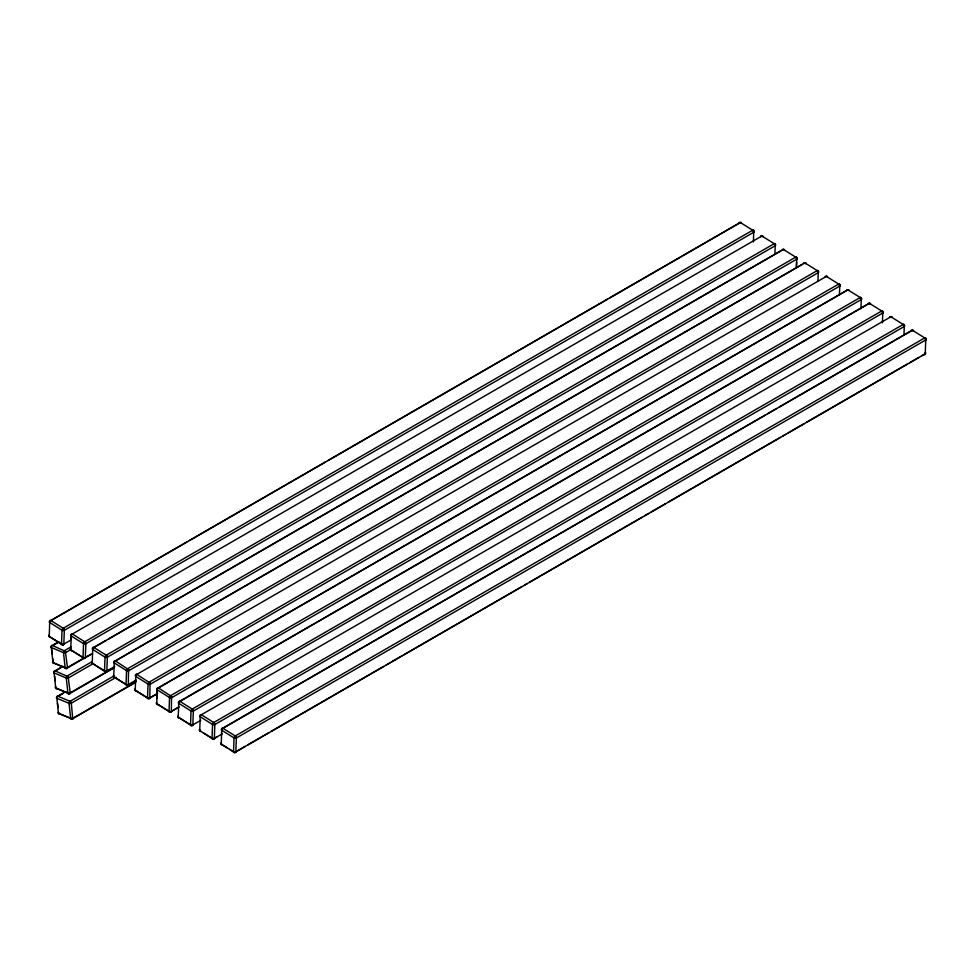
<?xml version="1.0" encoding="UTF-8"?>
<svg xmlns="http://www.w3.org/2000/svg" width="975" height="975" viewBox="0 0 975 975"><rect width="100%" height="100%" fill="white"/><g stroke="black" fill="none" stroke-linecap="round" stroke-linejoin="round"><path stroke-width="1.46" d="M49.225 635.042A1.633 0.975 2.1 0 0 49.225 636.431L61.51 644.122A1.633 0.902 -57.9 0 0 62.619 644.755L63.814 644.182L64.338 630.289A1.633 0.938 60 0 0 63.229 628.266L50.883 620.539L740.366 222.544L741.402 222.727A1.633 0.902 -57.9 0 0 740.366 222.544A1.633 0.938 60 0 0 739.172 223.117L609.899 297.753M774.906 254.048L775.259 245.712A1.633 0.938 60 0 0 774.162 243.689L84.727 641.782L72.455 634.03A1.633 0.902 -57.9 0 0 71.248 636.005L70.724 649.886A1.633 0.902 -57.9 0 0 71.662 650.605M92.235 661.964A1.633 0.975 2.1 0 0 92.235 663.353L104.52 671.044A1.633 0.902 -57.9 0 0 105.617 671.678L106.823 671.105L107.335 657.211A1.633 0.938 60 0 0 106.238 655.188L93.893 647.461L783.376 249.466L784.473 250.1A1.633 0.975 2.1 0 0 782.169 250.039A1.633 0.938 60 0 1 783.376 249.466A1.633 0.902 -57.9 0 1 784.473 250.1L784.436 250.027M882.412 322.749L882.765 313.036A1.633 0.938 60 0 0 881.668 311.013L192.233 709.093L179.961 701.354A1.633 0.938 60 0 0 178.754 701.927L178.23 717.21A1.633 0.902 -57.9 0 0 178.925 717.99M214.841 724.535A1.633 0.975 2.1 0 1 212.538 724.474L200.253 716.783A1.633 0.975 2.1 0 1 200.253 715.394L890.882 316.778L891.991 317.411A1.633 0.975 2.1 0 0 889.675 317.362A1.633 0.938 60 0 1 890.882 316.778L904.276 325.114A1.633 0.975 2.1 0 1 904.276 326.491L214.841 724.535A1.633 0.938 60 0 0 213.744 722.512L201.459 714.809A1.633 0.938 60 0 0 200.253 715.394L199.741 730.665L212.026 738.368A1.633 0.902 -57.9 0 0 213.123 739.001L214.329 738.416L214.841 724.535L213.744 722.512L903.167 324.468A1.633 0.938 60 0 1 904.276 326.491L903.959 334.827M220.837 743.133A1.633 0.975 2.1 0 0 221.24 744.132L233.525 751.822A1.633 0.902 -57.9 0 0 234.634 752.456L235.828 751.883L236.352 737.99A1.633 0.938 60 0 0 235.243 735.967L222.897 728.24L912.381 330.245L913.49 330.878A1.633 0.975 2.1 0 0 911.186 330.817A1.633 0.938 60 0 1 912.381 330.245A1.633 0.902 -57.9 0 1 913.49 330.878L913.49 330.878M53.393 662.525A1.633 0.938 60 0 0 54.259 663.293L66.458 668.448A1.633 1.06 -67.1 0 1 65.142 667.704L63.509 652.689A1.633 1.06 -67.1 0 1 64.508 650.618L71.102 646.803M65.752 691.58L57.781 696.138L70.029 701.342L113.527 676.187M62.997 666.242L55.027 670.837L68.128 676.711L70.2 692.859L69.213 693.786A1.633 0.938 60 0 0 70.2 692.859L113.697 667.753M58.281 712.237A1.633 0.804 -6.2 0 0 58.476 713.237L70.663 718.392A1.633 1.06 -67.1 0 0 71.967 719.136L71.967 719.136A1.633 0.938 60 0 0 72.967 718.209L136.232 681.671M49.749 621.148L49.225 636.431A1.633 0.902 -57.9 0 0 50.2 637.126L62.668 644.792A1.633 0.938 60 0 0 63.814 644.182A1.633 0.975 2.1 0 1 61.51 644.122L62.034 630.228A1.633 0.902 -57.9 0 1 63.229 628.266L752.724 230.21A1.633 0.902 -57.9 0 1 753.76 230.868A1.633 0.975 2.1 0 1 753.76 232.257L64.338 630.289A1.633 0.975 2.1 0 1 62.034 630.228L49.749 622.538A1.633 0.975 2.1 0 1 49.749 621.148A1.633 0.938 60 0 1 50.944 620.575L50.944 620.575A1.633 0.902 -57.9 0 0 49.749 622.538M71.09 638.783L71.248 634.615L761.877 235.999L762.974 236.632A1.633 0.902 -57.9 0 0 761.877 235.999A1.633 0.938 60 0 0 760.671 236.584A1.633 0.975 2.1 0 1 762.547 236.438M70.724 648.509A1.633 0.975 2.1 0 0 70.724 649.886L83.009 657.589A1.633 0.902 -57.9 0 0 84.118 658.223L85.325 657.638L85.837 643.756L84.74 641.733A1.633 0.938 60 0 1 85.837 643.756L775.259 245.712A1.633 0.975 2.1 0 0 775.259 244.335L761.877 235.999M113.575 675.541A1.633 0.975 2.1 0 0 113.734 676.821L126.019 684.511A1.633 0.902 -57.9 0 0 127.128 685.145L128.322 684.572L128.542 669.545L115.391 660.928L804.875 262.921L805.984 263.567A1.633 0.975 2.1 0 0 803.68 263.506A1.633 0.938 60 0 1 804.875 262.921A1.633 0.902 -57.9 0 1 805.984 263.567L805.935 263.494M135.037 689.02A1.633 0.975 2.1 0 0 135.232 690.276L147.518 697.978A1.633 0.902 -57.9 0 0 148.627 698.612L149.821 698.027L150.04 683.012L136.951 674.42A1.633 0.902 -57.9 0 0 135.757 676.394L148.042 684.084A1.633 0.975 2.1 0 0 150.345 684.145L839.767 286.102A1.633 0.975 2.1 0 0 839.767 284.724L826.373 276.388A1.633 0.938 60 0 0 825.179 276.973M156.89 698.185L157.255 688.472L674.322 389.939M156.536 702.5A1.633 0.975 2.1 0 0 156.731 703.743L169.016 711.433A1.633 0.902 -57.9 0 0 170.125 712.067L171.32 711.494L171.539 696.467L158.377 687.911L847.872 289.855L848.981 290.489A1.633 0.902 -57.9 0 0 847.872 289.855A1.633 0.938 60 0 0 846.678 290.428L675.309 389.366M601.807 457.677L868.177 303.895A1.633 0.938 60 0 1 869.383 303.31L882.765 311.647A1.633 0.975 2.1 0 1 882.765 313.036L193.342 711.068A1.633 0.938 60 0 0 192.246 709.044L193.342 711.068L192.831 724.949L191.624 725.534A1.633 0.902 -57.9 0 1 190.527 724.9L178.23 717.21A1.633 0.975 2.1 0 1 177.925 716.077M912.381 330.245L925.775 338.569L925.251 353.84L235.828 751.883A1.633 0.975 2.1 0 1 233.525 751.822L234.049 737.941A1.633 0.902 -57.9 0 1 235.243 735.967L924.727 337.911A1.633 0.902 -57.9 0 1 925.775 338.569A1.633 0.975 2.1 0 1 925.775 339.958L236.352 737.99A1.633 0.975 2.1 0 1 234.049 737.941L221.752 730.251A1.633 0.975 2.1 0 1 221.764 728.861L259.984 706.79M753.395 241.971L753.76 230.868L740.366 222.544M796.587 262.421L796.404 267.516L796.77 259.179A1.633 0.975 2.1 0 0 796.77 257.79L783.376 249.466M817.903 280.983L818.269 272.647A1.633 0.975 2.1 0 0 818.269 271.257L804.875 262.921M839.426 295.364L839.767 286.102L838.658 284.078L149.236 682.122A1.633 0.938 60 0 1 150.345 684.145M860.925 308.831L861.266 299.569A1.633 0.975 2.1 0 0 861.266 298.179L847.872 289.855M51.358 645.913A1.633 0.938 60 0 1 52.321 645.462L65.362 651.361L67.446 667.522L66.458 668.448A1.633 0.938 60 0 0 67.446 667.522L84.581 657.625M116.147 677.308L71.321 703.194A1.633 0.938 60 0 0 70.029 701.293L71.321 703.194L72.735 719.062L59.78 713.98A1.633 1.06 -67.1 0 1 58.476 713.237L56.843 698.222A1.633 0.804 -6.2 0 1 56.855 697.076A1.633 0.938 60 0 1 57.842 696.15L57.781 696.126M63.229 628.266L64.338 630.289M114.733 666.534L106.823 671.105A1.633 0.975 2.1 0 1 104.52 671.044L105.032 657.162A1.633 0.902 -57.9 0 1 106.238 655.188L795.722 257.132A1.633 0.902 -57.9 0 1 796.77 257.79M235.243 735.967L236.352 737.99M62.619 644.755L70.407 640.368M105.934 640.465L92.747 648.082L92.235 663.353A1.633 0.902 -57.9 0 0 93.332 663.987L105.678 671.714L109.578 669.398M127.128 685.193L127.128 685.145A1.633 0.938 60 0 0 128.322 684.572L136.232 680.002M148.627 698.612L148.627 698.612A1.633 0.938 60 0 0 149.821 698.027L157.731 693.457M179.229 706.924L171.32 711.494A1.633 0.938 60 0 1 170.125 712.067L178.035 707.509M192.246 709.093L192.197 709.081A1.633 0.902 -57.9 0 0 191.039 711.007L190.527 724.9A1.633 0.975 2.1 0 0 192.831 724.949A1.633 0.938 60 0 1 191.624 725.534L200.74 720.391M222.239 733.846L214.329 738.416A1.633 0.938 60 0 1 213.123 739.001L217.084 736.71M234.634 752.505L234.634 752.456A1.633 0.938 60 0 0 235.828 751.883M64.508 650.618L64.521 650.654A1.633 0.938 60 0 1 65.812 652.507L71.078 649.46M93.612 663.39L68.567 677.844A1.633 0.804 -6.2 0 1 66.276 678.027L54.088 672.884A1.633 1.06 -67.1 0 1 55.088 670.812L55.088 670.812A1.633 0.938 60 0 0 54.088 671.738A1.633 0.804 -6.2 0 0 54.088 672.884L55.721 687.899A1.633 1.06 -67.1 0 0 57.025 688.642L69.262 693.81L113.612 668.155M106.238 655.188L107.335 657.211A1.633 0.975 2.1 0 1 105.032 657.162L92.747 649.472A1.633 0.975 2.1 0 1 92.747 648.082A1.633 0.938 60 0 1 93.953 647.497L93.953 647.497A1.633 0.902 -57.9 0 0 92.747 649.472M213.744 722.512L213.793 722.548A1.633 0.902 -57.9 0 0 212.538 724.474L212.026 738.368A1.633 0.975 2.1 0 0 214.329 738.416M105.617 671.69L105.617 671.69A1.633 0.938 60 0 0 106.823 671.105M170.125 712.067L157.84 704.377M213.123 739.001L203.3 732.847M69.213 693.786L69.213 693.786A1.633 1.06 -67.1 0 1 67.909 693.042L55.721 687.899A1.633 0.804 -6.2 0 1 55.733 686.753A1.633 0.938 60 0 0 57.025 688.642L56.964 688.667M924.702 353.84A1.633 0.902 -57.9 0 0 925.251 352.462A1.633 0.975 2.1 0 1 925.251 353.852L921.412 355.948M191.624 725.534L179.339 717.844M68.567 677.844A1.633 0.938 60 0 0 67.275 675.955L92.32 661.501M67.226 675.992L67.324 675.98A1.633 1.06 -67.1 0 0 66.276 678.027L67.909 693.042A1.633 0.804 -6.2 0 0 70.2 692.859M149.199 682.159L149.236 682.122A1.633 0.902 -57.9 0 0 148.042 684.084L147.518 697.978A1.633 0.975 2.1 0 0 149.821 698.027M84.74 641.782L84.74 641.733A1.633 0.902 -57.9 0 0 83.533 643.695L83.009 657.589A1.633 0.975 2.1 0 0 85.325 657.638L91.906 653.835M171.844 697.6A1.633 0.938 60 0 0 170.747 695.577L860.169 297.546A1.633 0.938 60 0 1 861.266 299.569L171.844 697.6A1.633 0.975 2.1 0 1 169.54 697.552L157.255 689.861A1.633 0.975 2.1 0 1 157.255 688.472A1.633 0.938 60 0 1 158.45 687.887L158.45 687.887A1.633 0.902 -57.9 0 0 157.255 689.861L156.731 703.743A1.633 0.902 -57.9 0 0 157.706 704.45M170.686 695.614L170.796 695.626A1.633 0.902 -57.9 0 0 169.54 697.552L169.016 711.433A1.633 0.975 2.1 0 0 171.32 711.494M51.053 620.405L186.847 542.003M189.455 540.491L325.26 462.089M327.868 460.578L607.352 299.228M58.914 641.66L52.321 645.462A1.633 1.06 -67.1 0 0 51.322 647.534L52.955 662.561A1.633 1.06 -67.1 0 0 54.1 663.378M53.942 644.877L57.927 642.586M108.42 639.039L502.747 411.365M505.355 409.866L665.962 317.143M667.266 316.388L780.865 250.794M55.404 670.983L60.682 667.924M90.712 654.42L66.507 668.472M107.335 657.211L796.77 259.179L795.734 257.144A1.633 0.938 60 0 1 796.77 259.179M496.823 440.663L114.246 661.537L113.734 676.821A1.633 0.902 -57.9 0 0 114.831 677.454L125.897 684.377M497.847 440.078L711.397 316.778M712.274 316.278L802.364 264.262M58.159 696.321L63.448 693.274M818.269 271.257A1.633 0.902 -57.9 0 0 817.16 270.623L127.737 668.655A1.633 0.902 -57.9 0 0 126.543 670.617L126.019 684.511A1.633 0.975 2.1 0 0 128.322 684.572M114.246 662.927A1.633 0.902 -57.9 0 1 115.452 660.965L115.452 660.965A1.633 0.938 60 0 0 114.246 661.537A1.633 0.975 2.1 0 0 114.246 662.927L126.543 670.617A1.633 0.975 2.1 0 0 128.846 670.678L818.269 272.647L817.233 270.611A1.633 0.938 60 0 1 818.269 272.647M826.373 276.388A1.633 0.902 -57.9 0 1 827.483 277.022L826.373 276.388L135.757 675.005L135.232 690.276A1.633 0.902 -57.9 0 0 136.342 690.922L140.022 693.225M73.283 718.38L134.648 682.951M151.235 697.101L156.536 694.042M180.058 701.183L599.259 459.152M868.664 303.712A1.633 0.975 2.1 0 1 870.48 303.956L869.383 303.31L179.961 701.354A1.633 0.902 -57.9 0 0 178.754 703.316L191.039 711.007A1.633 0.975 2.1 0 0 193.342 711.068M260.934 706.241L681.379 463.503M682.683 462.747L764.936 415.253M767.496 413.778L776.722 408.452M779.305 406.965L909.87 331.573M235.938 751.713L245.176 746.375M247.687 744.924L263.628 735.723M264.664 735.126L268.905 732.676M271.184 731.36L319.495 703.463M320.312 702.987L383.589 666.461M386.088 665.011L390.183 662.659M391.316 662.001L402.041 655.809M403.065 655.212L425.77 642.111M426.575 641.648L457.909 623.549M458.725 623.086L522.003 586.548M524.501 585.11L527.268 583.501M529.717 582.087L540.455 575.896M541.478 575.311L552.313 569.047M553.227 568.523L596.31 543.648M597.139 543.173L642.013 517.262M644.597 515.775L648.546 513.484M651.154 511.985L665.681 503.6M668.131 502.186L716.442 474.289M717.088 473.911L780.427 437.348M782.998 435.862L785.643 434.338M788.251 432.827L804.095 423.686M806.532 422.273L854.843 394.375M855.502 393.997L907.079 364.223M909.553 362.798L918.828 357.447M57.757 696.162L57.842 696.15A1.633 1.06 -67.1 0 0 56.843 698.222L69.03 703.377A1.633 0.804 -6.2 0 0 71.321 703.194M59.719 714.017L59.78 713.98A1.633 0.938 60 0 1 58.488 712.091M93.332 663.987L93.332 663.987A1.633 0.938 60 0 1 92.771 663.475M114.831 677.454L114.831 677.454A1.633 0.938 60 0 1 113.807 675.98M199.387 729.592A1.633 0.975 2.1 0 0 199.741 730.665A1.633 0.902 -57.9 0 0 200.838 731.311L200.838 731.311A1.633 0.938 60 0 1 199.802 729.8M201.398 714.846L201.459 714.809A1.633 0.902 -57.9 0 0 200.253 716.783M221.313 743.303A1.633 0.938 60 0 0 222.337 744.766L222.288 744.803A1.633 0.902 -57.9 0 1 221.24 744.132L221.764 728.861A1.633 0.938 60 0 1 222.958 728.276L222.958 728.276A1.633 0.902 -57.9 0 0 221.752 730.251M839.767 286.102A1.633 0.938 60 0 0 838.658 284.078L838.719 284.054A1.633 0.902 -57.9 0 1 839.767 284.724M882.765 311.512A1.633 0.902 -57.9 0 0 881.668 311.013L882.765 313.036M136.256 690.909L136.342 690.922A1.633 0.938 60 0 1 135.44 689.837M72.455 634.03L72.455 634.03A1.633 0.938 60 0 0 71.248 634.615A1.633 0.975 2.1 0 0 71.248 636.005L83.533 643.695A1.633 0.975 2.1 0 0 85.837 643.756M136.951 674.42L136.951 674.42A1.633 0.938 60 0 0 135.757 675.005A1.633 0.975 2.1 0 0 135.757 676.394M924.117 354.449L924.056 354.425A1.633 0.938 60 0 0 925.251 353.84M140.437 693.481L147.603 697.966M223.36 745.412L227.26 747.849M229.71 749.385L233.61 751.822M127.786 668.692L127.737 668.655A1.633 0.938 60 0 1 128.846 670.678M70.029 701.342L70.029 701.293A1.633 1.06 -67.1 0 0 69.03 703.377L70.663 718.392A1.633 0.804 -6.2 0 0 72.967 718.209M904.276 326.491L903.167 324.468A1.633 0.902 -57.9 0 1 904.276 325.114M861.266 299.569L860.169 297.546A1.633 0.902 -57.9 0 1 861.266 298.179M775.259 245.712L774.223 243.726A1.633 0.902 -57.9 0 1 775.259 244.335M51.663 649.399L52.15 653.896M52.638 658.405L52.967 661.403A1.633 0.804 -6.2 0 0 52.955 662.561L65.142 667.704A1.633 0.804 -6.2 0 0 67.446 667.522M54.588 676.236L55.075 680.745M57.513 703.085L58 707.582M85.325 657.638A1.633 0.938 60 0 1 84.118 658.223L71.833 650.532A1.633 0.938 60 0 1 71.029 649.63M890.882 316.778A1.633 0.902 -57.9 0 1 891.991 317.35M869.383 303.31A1.633 0.902 -57.9 0 1 870.48 303.956M178.754 703.316A1.633 0.975 2.1 0 1 178.754 701.927M178.937 717.503A1.633 0.938 60 0 1 178.535 716.954M157.462 704.072A1.633 0.938 60 0 1 157.024 703.463M739.172 223.117A1.633 0.975 2.1 0 1 739.55 222.958M50.334 637.065A1.633 0.938 60 0 1 49.53 636.175M65.812 652.507A1.633 0.804 -6.2 0 1 63.509 652.689L51.322 647.534A1.633 0.804 -6.2 0 1 51.175 646.486M53.138 662.049A1.633 0.938 60 0 1 52.967 661.403M752.724 230.21L752.663 230.234A1.633 0.938 60 0 1 753.76 232.257L752.712 230.271M924.739 337.911L924.666 337.935A1.633 0.938 60 0 1 925.775 339.958L924.727 337.972"/></g></svg>
